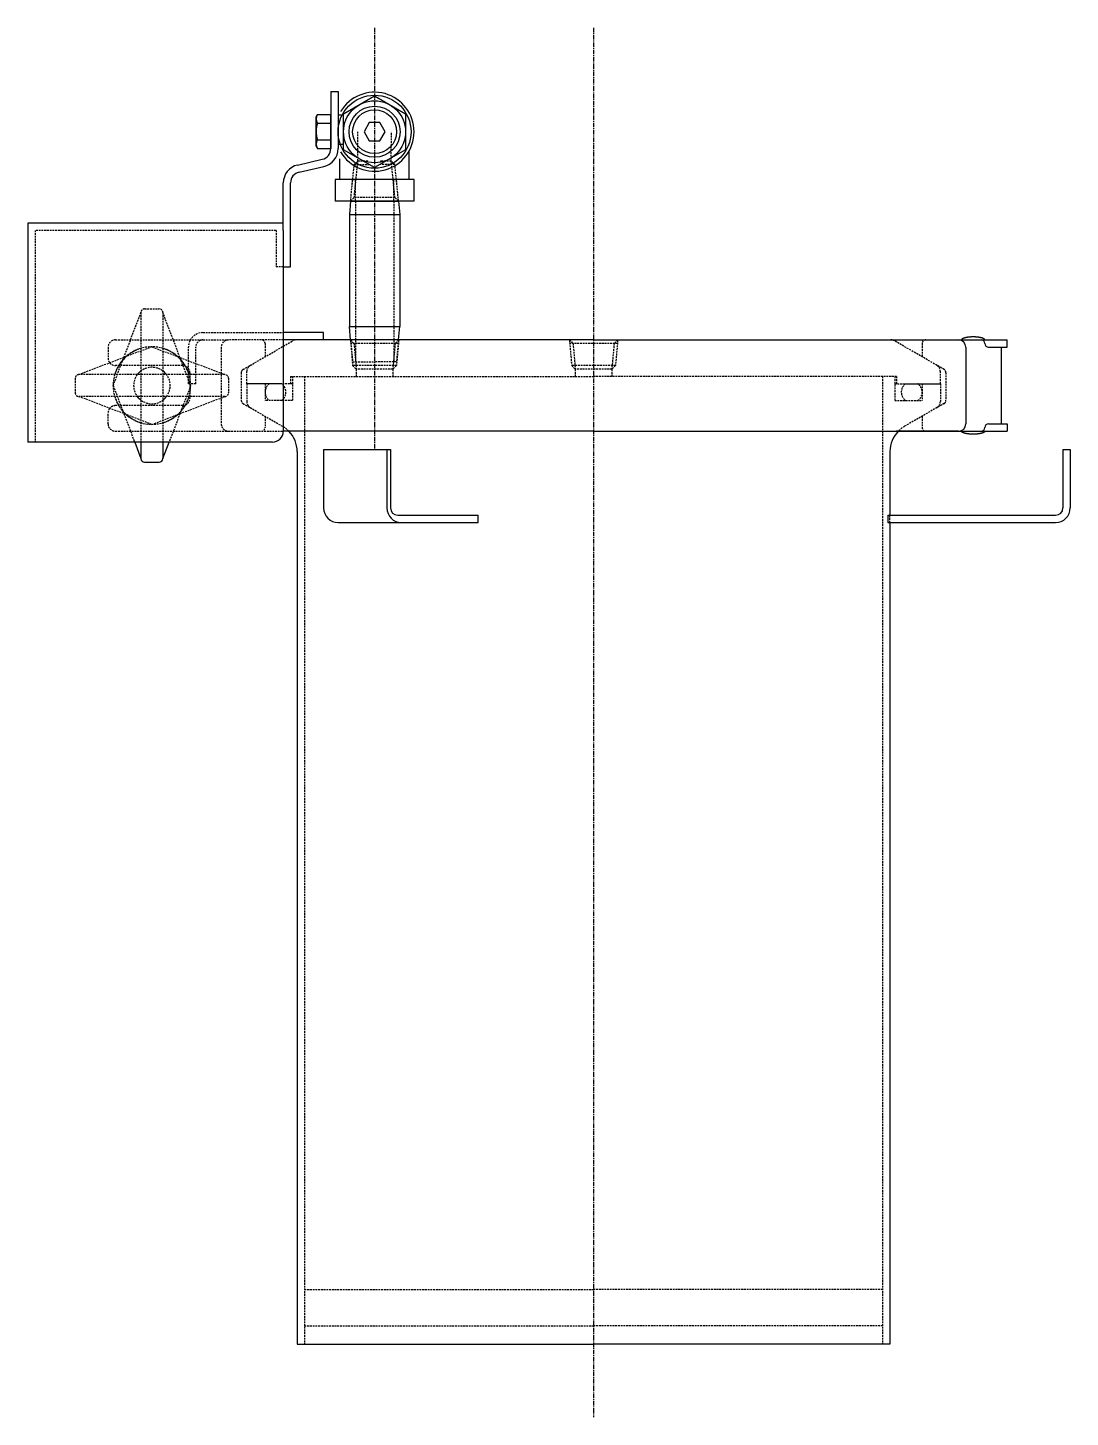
# Model space of a CAD drawing. Extents: x 249 to 897, y 18 to 818.
# Drawn here: x 611.5 to 897.1, y 132.5 to 513 of the extents above; entities that cross this region are included whole.
import ezdxf

# ---------------------------------------------------------------- set-up
doc = ezdxf.new("R2010")
doc.units = 0
doc.linetypes.add('CENTER', pattern=[2, 1.25, -0.25, 0.25, -0.25])
doc.linetypes.add('DASHED', pattern=[0.75, 0.5, -0.25])
doc.layers.get('0').update_dxf_attribs({"linetype": 'CONTINUOUS'})
doc.layers.add('CENTER', color=1, linetype='CENTER')

msp = doc.modelspace()

# ---------------------------------------------------------------- linework, layer by layer
at = {"color": 7, "linetype": 'CONTINUOUS'}
for p, q in [((694.5, 495.52), (694.5, 479.9)), ((694.5, 495.52), (696.5, 495.52)), ((696.5, 495.52), (696.5, 479.9)), ((690.5, 488.6), (690.85, 489.22)), ((690.5, 480.6), (690.5, 488.6)), ((690.85, 489.22), (694.5, 489.22)), ((694.5, 479.98), (694.5, 489.22)), ((696.5, 489.14), (698, 489.14)), ((690.85, 486.91), (694.5, 486.91)), ((690.5, 480.6), (690.85, 479.98)), ((690.85, 482.29), (694.5, 482.29)), ((690.85, 479.98), (694.5, 479.98)), ((696.5, 481.14), (698, 481.14)), ((685.37, 475.41), (692.17, 476.98)), ((697, 471.47), (697, 477.11)), ((716, 471.47), (716, 479.35)), ((685.82, 473.46), (692.62, 475.03)), ((681.5, 457.52), (681.5, 470.54)), ((683.5, 447.52), (683.5, 470.54)), ((695.68, 471.47), (695.68, 465.52)), ((717.33, 471.47), (695.68, 471.47)), ((700.5, 471.52), (712.5, 471.52)), ((717.32, 465.52), (717.33, 471.47)), ((717.32, 465.52), (695.68, 465.52)), ((699.94, 465.52), (699.6, 461.82)), ((699.94, 465.52), (713.06, 465.52)), ((713.06, 465.52), (713.4, 461.82)), ((699.6, 461.82), (713.4, 461.82)), ((699.6, 461.82), (699.6, 431.22)), ((713.4, 461.82), (713.4, 431.22)), ((611.5, 459.52), (611.5, 399.52)), ((681.5, 459.52), (611.5, 459.52)), ((681.5, 457.52), (681.5, 402.52)), ((681.5, 447.52), (683.5, 447.52)), ((699.94, 427.52), (699.6, 431.22)), ((699.6, 431.22), (713.4, 431.22)), ((713.06, 427.52), (713.4, 431.22)), ((692.5, 429.52), (681.5, 429.52)), ((766.5, 427.52), (681.5, 427.52)), ((692.5, 427.52), (692.5, 429.52)), ((766.5, 427.52), (847.97, 427.52)), ((847.97, 427.52), (857.5, 427.52)), ((857.5, 427.52), (866.5, 427.52)), ((866.5, 427.52), (872.7, 427.52)), ((872.7, 427.52), (879.79, 427.52)), ((873.7, 426.52), (873.7, 426.52)), ((879.79, 425.52), (879.79, 427.52)), ((868.5, 425.52), (868.5, 404.52)), ((874.7, 425.52), (878.18, 425.52)), ((878.18, 425.52), (878.18, 404.52)), ((878.18, 425.52), (879.79, 425.52)), ((873.7, 403.52), (873.7, 403.52)), ((874.7, 404.52), (878.18, 404.52)), ((878.18, 404.52), (879.79, 404.52)), ((879.79, 404.52), (879.79, 402.52)), ((678.5, 399.52), (611.5, 399.52)), ((640.79, 399.52), (642.5, 395.01)), ((642.5, 399.52), (642.5, 395.01)), ((648.5, 399.52), (648.5, 395.01)), ((648.5, 395.01), (650.22, 399.52)), ((766.5, 402.52), (681.5, 402.52)), ((766.5, 402.52), (866.5, 402.52)), ((857.5, 402.52), (849.38, 402.52)), ((866.5, 402.52), (857.5, 402.52)), ((866.5, 402.52), (876.18, 402.52)), ((876.18, 402.52), (879.79, 402.52)), ((685.3, 396.93), (685.3, 152.52)), ((692.55, 397.52), (692.55, 381.52)), ((692.55, 397.52), (710.87, 397.52)), ((709.87, 397.52), (709.87, 381.52)), ((710.87, 397.52), (710.87, 381.52)), ((847.7, 396.93), (847.7, 379.52)), ((895.08, 397.52), (895.08, 381.52)), ((895.08, 397.52), (897.08, 397.52)), ((897.08, 397.52), (897.08, 381.52)), ((643.5, 394.01), (647.5, 394.01)), ((696.55, 377.52), (734.87, 377.52)), ((712.87, 379.52), (734.87, 379.52)), ((734.87, 377.52), (734.87, 379.52)), ((847.08, 379.52), (847.08, 377.52)), ((847.08, 379.52), (893.08, 379.52)), ((847.08, 377.52), (893.08, 377.52)), ((847.7, 377.52), (847.7, 152.52)), ((685.3, 152.52), (766.5, 152.52)), ((847.7, 152.52), (766.5, 152.52))]:
    msp.add_line(p, q, dxfattribs=at)
at = {"color": 3, "linetype": 'DASHED'}
for p, q in [((701.94, 476.52), (701.95, 484.52)), ((711.09, 475.46), (711.1, 484.52)), ((700.92, 466.52), (701.94, 476.52)), ((700.94, 475.52), (701.94, 476.52)), ((701.94, 476.52), (704.95, 476.52)), ((711.09, 476.51), (708.07, 476.51)), ((712.07, 466.51), (711.09, 476.51)), ((712.08, 475.51), (711.09, 476.51)), ((699.92, 465.53), (700.94, 475.52)), ((700.94, 475.52), (704.95, 475.52)), ((712.08, 475.51), (708.07, 475.51)), ((713.07, 465.51), (712.08, 475.51)), ((699.94, 465.52), (700.5, 471.52)), ((701.25, 465.52), (701.25, 471.52)), ((711.75, 465.52), (711.75, 471.52)), ((713.06, 465.52), (712.5, 471.52)), ((699.92, 465.53), (700.92, 466.52)), ((712.07, 466.51), (700.92, 466.52)), ((701.25, 465.52), (701.25, 427.52)), ((711.75, 465.52), (711.75, 427.52)), ((713.07, 465.51), (712.07, 466.51)), ((613.5, 457.52), (613.5, 399.52)), ((679.5, 457.52), (613.5, 457.52)), ((679.5, 457.52), (679.5, 447.52)), ((681.5, 447.52), (679.5, 447.52)), ((634.88, 415.02), (642.5, 435.02)), ((642.5, 435.02), (642.5, 399.52)), ((643.5, 436.02), (647.5, 436.02)), ((648.5, 435.02), (648.5, 399.52)), ((656.12, 415.02), (648.5, 435.02)), ((635.5, 427.52), (666.5, 427.52)), ((659.5, 429.52), (681.5, 429.52)), ((675.5, 427.52), (666.5, 427.52)), ((670.47, 419.42), (684.03, 427.25)), ((681.5, 427.52), (675.5, 427.52)), ((676.5, 426.52), (676.5, 422.9)), ((699.87, 427.52), (700.5, 420.52)), ((699.87, 427.52), (700.87, 426.52)), ((699.88, 427.52), (700.5, 420.52)), ((699.88, 427.52), (700.88, 426.52)), ((699.94, 427.52), (700.5, 421.52)), ((713.04, 426.52), (699.96, 426.52)), ((713.04, 426.52), (699.96, 426.52)), ((700.87, 426.52), (701.5, 419.52)), ((700.88, 426.52), (701.5, 419.52)), ((701.25, 427.52), (701.25, 421.52)), ((712.13, 426.52), (711.5, 419.52)), ((712.13, 426.52), (711.5, 419.52)), ((711.75, 427.52), (711.75, 421.52)), ((713.13, 427.52), (712.13, 426.52)), ((713.13, 427.52), (712.13, 426.52)), ((713.13, 427.52), (712.5, 420.52)), ((713.13, 427.52), (712.5, 420.52)), ((713.06, 427.52), (712.5, 421.52)), ((759.87, 427.52), (760.5, 420.52)), ((759.87, 427.52), (760.87, 426.52)), ((759.88, 427.52), (760.5, 420.52)), ((759.88, 427.52), (760.88, 426.52)), ((773.04, 426.52), (759.96, 426.52)), ((773.04, 426.52), (759.96, 426.52)), ((760.87, 426.52), (761.5, 419.52)), ((760.88, 426.52), (761.5, 419.52)), ((772.13, 426.52), (771.5, 419.52)), ((772.13, 426.52), (771.5, 419.52)), ((773.13, 427.52), (772.13, 426.52)), ((773.13, 427.52), (772.13, 426.52)), ((773.13, 427.52), (772.5, 420.52)), ((773.13, 427.52), (772.5, 420.52)), ((862.54, 419.42), (848.97, 427.25)), ((856.5, 426.52), (856.5, 422.9)), ((645.5, 425.63), (625.5, 418.02)), ((633.5, 425.52), (633.5, 422.52)), ((645.5, 425.63), (665.5, 418.02)), ((655.5, 415.52), (655.5, 425.52)), ((657.5, 415.52), (657.5, 425.52)), ((664.5, 425.52), (664.5, 404.52)), ((664.5, 425.52), (664.5, 404.52)), ((653.89, 420.52), (635.5, 420.52)), ((669.97, 418.55), (669.97, 410.98)), ((671.5, 415.52), (671.5, 418.86)), ((700.5, 421.52), (706.5, 421.52)), ((700.5, 420.52), (701.5, 419.52)), ((712.5, 420.52), (700.5, 420.52)), ((700.5, 420.52), (701.5, 419.52)), ((712.5, 420.52), (700.5, 420.52)), ((701.5, 419.52), (701.5, 417.52)), ((711.5, 419.52), (701.5, 419.52)), ((701.5, 419.52), (701.5, 417.52)), ((711.5, 419.52), (701.5, 419.52)), ((712.5, 421.52), (706.5, 421.52)), ((712.5, 420.52), (711.5, 419.52)), ((712.5, 420.52), (711.5, 419.52)), ((711.5, 419.52), (711.5, 417.52)), ((711.5, 419.52), (711.5, 417.52)), ((760.5, 420.52), (761.5, 419.52)), ((772.5, 420.52), (760.5, 420.52)), ((760.5, 420.52), (761.5, 419.52)), ((772.5, 420.52), (760.5, 420.52)), ((761.5, 419.52), (761.5, 417.52)), ((771.5, 419.52), (761.5, 419.52)), ((761.5, 419.52), (761.5, 417.52)), ((771.5, 419.52), (761.5, 419.52)), ((772.5, 420.52), (771.5, 419.52)), ((772.5, 420.52), (771.5, 419.52)), ((771.5, 419.52), (771.5, 417.52)), ((771.5, 419.52), (771.5, 417.52)), ((861.5, 415.52), (861.5, 418.86)), ((863.04, 418.55), (863.04, 410.98)), ((624.5, 417.02), (624.5, 413.02)), ((665.5, 418.02), (625.5, 418.02)), ((634.88, 415.02), (640.79, 399.52)), ((656.12, 415.02), (650.22, 399.52)), ((657.5, 415.52), (655.5, 415.52)), ((655.89, 418.52), (655.89, 411.52)), ((666.5, 417.02), (666.5, 413.02)), ((671.5, 415.52), (671.5, 410.67)), ((680.5, 415.52), (671.5, 415.52)), ((684, 415.52), (671.5, 415.52)), ((676.5, 415.52), (676.5, 410.92)), ((683.5, 417.52), (683.5, 415.52)), ((683.5, 417.52), (766.5, 417.52)), ((684, 417.52), (684, 410.92)), ((687.3, 417.52), (687.3, 152.52)), ((849.5, 417.52), (766.5, 417.52)), ((845.7, 417.52), (845.7, 152.52)), ((849, 417.52), (849, 410.92)), ((849, 415.52), (861.5, 415.52)), ((849.5, 417.52), (849.5, 415.52)), ((852.5, 415.52), (861.5, 415.52)), ((856.5, 415.52), (856.5, 410.92)), ((861.5, 415.52), (861.5, 410.67)), ((645.5, 404.4), (625.5, 412.02)), ((665.5, 412.02), (625.5, 412.02)), ((645.5, 404.4), (665.5, 412.02)), ((684, 410.92), (676.5, 410.92)), ((849, 410.92), (856.5, 410.92)), ((633.5, 404.52), (633.5, 407.52)), ((653.89, 409.52), (635.5, 409.52)), ((670.47, 410.11), (681.3, 403.86)), ((862.54, 410.11), (851.7, 403.86)), ((676.5, 406.63), (676.5, 403.52)), ((856.5, 406.63), (856.5, 403.52)), ((635.5, 402.52), (666.5, 402.52)), ((666.5, 402.52), (675.5, 402.52)), ((675.5, 402.52), (681.5, 402.52)), ((847.7, 377.52), (847.7, 379.52)), ((687.3, 167.52), (766.5, 167.52)), ((845.7, 167.52), (766.5, 167.52)), ((687.3, 157.52), (766.5, 157.52)), ((845.7, 157.52), (766.5, 157.52))]:
    msp.add_line(p, q, dxfattribs=at)
at = {"color": 7, "linetype": 'CONTINUOUS'}
for points in [[(715, 479.61), (706.5, 474.7), (698, 479.61), (698, 489.42), (706.5, 494.33), (715, 489.42)], [(707.94, 482.02), (709.38, 484.52), (707.94, 487.02), (705.05, 487.02), (703.61, 484.52), (705.05, 482.02)]]:
    msp.add_lwpolyline(points, close=True, dxfattribs=at)
for points in [[(873.7, 427.52, 0), (873.7, 427.54, 0), (873.7, 427.56, 0), (873.69, 427.58, 0), (873.68, 427.6, 0), (873.68, 427.62, 0), (873.67, 427.64, 0), (873.65, 427.66, 0), (873.64, 427.68, 0), (873.62, 427.69, 0), (873.61, 427.71, 0), (873.59, 427.73, 0), (873.56, 427.75, 0), (873.54, 427.77, 0), (873.51, 427.79, 0), (873.49, 427.81, 0), (873.46, 427.83, 0), (873.43, 427.85, 0), (873.39, 427.86, 0), (873.36, 427.88, 0), (873.32, 427.9, 0), (873.28, 427.92, 0), (873.25, 427.94, 0), (873.2, 427.95, 0), (873.16, 427.97, 0), (873.12, 427.99, 0), (873.07, 428, 0), (873.02, 428.02, 0), (872.98, 428.03, 0), (872.92, 428.05, 0), (872.87, 428.06, 0), (872.82, 428.08, 0), (872.76, 428.09, 0), (872.71, 428.11, 0), (872.65, 428.12, 0), (872.59, 428.13, 0), (872.53, 428.15, 0), (872.47, 428.16, 0), (872.41, 428.17, 0), (872.34, 428.18, 0), (872.28, 428.19, 0), (872.21, 428.2, 0), (872.15, 428.22, 0), (872.08, 428.23, 0), (872.01, 428.24, 0), (871.94, 428.24, 0), (871.87, 428.25, 0), (871.8, 428.26, 0), (871.72, 428.27, 0), (871.65, 428.28, 0), (871.58, 428.28, 0), (871.5, 428.29, 0), (871.43, 428.3, 0), (871.35, 428.3, 0), (871.28, 428.31, 0), (871.2, 428.31, 0), (871.12, 428.32, 0), (871.05, 428.32, 0), (870.97, 428.32, 0), (870.89, 428.33, 0), (870.82, 428.33, 0), (870.74, 428.33, 0), (870.66, 428.33, 0), (870.58, 428.33, 0), (870.5, 428.33, 0), (870.42, 428.33, 0), (870.34, 428.33, 0), (870.26, 428.33, 0), (870.19, 428.33, 0), (870.11, 428.33, 0), (870.03, 428.32, 0), (869.95, 428.32, 0), (869.88, 428.32, 0), (869.8, 428.31, 0), (869.72, 428.31, 0), (869.65, 428.3, 0), (869.57, 428.3, 0), (869.5, 428.29, 0), (869.42, 428.28, 0), (869.35, 428.28, 0), (869.28, 428.27, 0), (869.2, 428.26, 0), (869.13, 428.25, 0), (869.06, 428.24, 0), (868.99, 428.24, 0), (868.92, 428.23, 0), (868.86, 428.22, 0), (868.79, 428.2, 0), (868.72, 428.19, 0), (868.66, 428.18, 0), (868.6, 428.17, 0), (868.53, 428.16, 0), (868.47, 428.15, 0), (868.41, 428.13, 0), (868.35, 428.12, 0), (868.29, 428.11, 0), (868.24, 428.09, 0), (868.18, 428.08, 0), (868.13, 428.06, 0), (868.08, 428.05, 0), (868.03, 428.03, 0), (867.98, 428.02, 0), (867.93, 428, 0), (867.88, 427.99, 0), (867.84, 427.97, 0), (867.8, 427.95, 0), (867.76, 427.94, 0), (867.72, 427.92, 0), (867.68, 427.9, 0), (867.64, 427.88, 0), (867.61, 427.86, 0), (867.58, 427.85, 0), (867.54, 427.83, 0), (867.51, 427.81, 0), (867.49, 427.79, 0), (867.46, 427.77, 0), (867.44, 427.75, 0), (867.42, 427.73, 0), (867.4, 427.71, 0), (867.38, 427.69, 0), (867.36, 427.68, 0), (867.35, 427.66, 0), (867.34, 427.64, 0), (867.33, 427.62, 0), (867.32, 427.6, 0), (867.31, 427.58, 0), (867.3, 427.56, 0), (867.3, 427.54, 0), (867.3, 427.52, 0)], [(873.7, 402.52, 0), (873.7, 402.5, 0), (873.7, 402.48, 0), (873.69, 402.46, 0), (873.68, 402.44, 0), (873.68, 402.42, 0), (873.67, 402.4, 0), (873.65, 402.38, 0), (873.64, 402.36, 0), (873.62, 402.34, 0), (873.61, 402.32, 0), (873.59, 402.3, 0), (873.56, 402.28, 0), (873.54, 402.26, 0), (873.51, 402.24, 0), (873.49, 402.22, 0), (873.46, 402.2, 0), (873.43, 402.19, 0), (873.39, 402.17, 0), (873.36, 402.15, 0), (873.32, 402.13, 0), (873.28, 402.12, 0), (873.25, 402.1, 0), (873.2, 402.08, 0), (873.16, 402.06, 0), (873.12, 402.05, 0), (873.07, 402.03, 0), (873.02, 402.01, 0), (872.98, 402, 0), (872.92, 401.98, 0), (872.87, 401.97, 0), (872.82, 401.95, 0), (872.76, 401.94, 0), (872.71, 401.93, 0), (872.65, 401.91, 0), (872.59, 401.9, 0), (872.53, 401.89, 0), (872.47, 401.87, 0), (872.41, 401.86, 0), (872.34, 401.85, 0), (872.28, 401.84, 0), (872.21, 401.83, 0), (872.15, 401.82, 0), (872.08, 401.81, 0), (872.01, 401.8, 0), (871.94, 401.79, 0), (871.87, 401.78, 0), (871.8, 401.77, 0), (871.72, 401.76, 0), (871.65, 401.76, 0), (871.58, 401.75, 0), (871.5, 401.74, 0), (871.43, 401.74, 0), (871.35, 401.73, 0), (871.28, 401.73, 0), (871.2, 401.72, 0), (871.12, 401.72, 0), (871.05, 401.71, 0), (870.97, 401.71, 0), (870.89, 401.71, 0), (870.82, 401.7, 0), (870.74, 401.7, 0), (870.66, 401.7, 0), (870.58, 401.7, 0), (870.5, 401.7, 0), (870.42, 401.7, 0), (870.34, 401.7, 0), (870.26, 401.7, 0), (870.19, 401.7, 0), (870.11, 401.71, 0), (870.03, 401.71, 0), (869.95, 401.71, 0), (869.88, 401.72, 0), (869.8, 401.72, 0), (869.72, 401.73, 0), (869.65, 401.73, 0), (869.57, 401.74, 0), (869.5, 401.74, 0), (869.42, 401.75, 0), (869.35, 401.76, 0), (869.28, 401.76, 0), (869.2, 401.77, 0), (869.13, 401.78, 0), (869.06, 401.79, 0), (868.99, 401.8, 0), (868.92, 401.81, 0), (868.86, 401.82, 0), (868.79, 401.83, 0), (868.72, 401.84, 0), (868.66, 401.85, 0), (868.6, 401.86, 0), (868.53, 401.87, 0), (868.47, 401.89, 0), (868.41, 401.9, 0), (868.35, 401.91, 0), (868.29, 401.93, 0), (868.24, 401.94, 0), (868.18, 401.95, 0), (868.13, 401.97, 0), (868.08, 401.98, 0), (868.03, 402, 0), (867.98, 402.01, 0), (867.93, 402.03, 0), (867.88, 402.05, 0), (867.84, 402.06, 0), (867.8, 402.08, 0), (867.76, 402.1, 0), (867.72, 402.12, 0), (867.68, 402.13, 0), (867.64, 402.15, 0), (867.61, 402.17, 0), (867.58, 402.19, 0), (867.54, 402.2, 0), (867.51, 402.22, 0), (867.49, 402.24, 0), (867.46, 402.26, 0), (867.44, 402.28, 0), (867.42, 402.3, 0), (867.4, 402.32, 0), (867.38, 402.34, 0), (867.36, 402.36, 0), (867.35, 402.38, 0), (867.34, 402.4, 0), (867.33, 402.42, 0), (867.32, 402.44, 0), (867.31, 402.46, 0), (867.3, 402.48, 0), (867.3, 402.5, 0), (867.3, 402.52, 0)]]:
    msp.add_polyline3d(points, dxfattribs=at)
for radius in [10, 8.5, 7, 6]:
    msp.add_circle((706.5, 484.52), radius, dxfattribs=at)
for centre, radius, start, end in [((706.5, 484.52), 10.82, 210.7977, 149.2023), ((692.54, 488.06), 2.04, 145.6158, 214.3842), ((698.14, 484.6), 7.64, 162.412, 197.588), ((692.54, 481.13), 2.04, 145.6158, 214.3842), ((691.5, 479.9), 3, 282.9946, 0), ((691.5, 479.9), 5, 282.9946, 0), ((686.5, 470.54), 5, 102.9946, 180), ((686.5, 470.54), 3, 102.9946, 180), ((866.5, 425.52), 2, 0, 90), ((872.7, 426.52), 1, 0, 90), ((874.7, 426.52), 1, 180, 270), ((866.5, 404.52), 2, 270, 0), ((872.7, 403.52), 1, 270, 0), ((874.7, 403.52), 1, 90, 180), ((678.5, 402.52), 3, 270, 0), ((677.3, 396.93), 8, 0, 44.2891), ((855.7, 396.93), 8, 135.7109, 180), ((643.5, 395.01), 1, 180, 270), ((647.5, 395.01), 1, 270, 0), ((696.55, 381.52), 4, 180, 270), ((713.87, 381.52), 4, 180, 270), ((712.87, 381.52), 2, 180, 270), ((893.08, 381.52), 4, 270, 0), ((893.08, 381.52), 2, 270, 0)]:
    msp.add_arc(centre, radius, start, end, dxfattribs=at)
at = {"color": 3, "linetype": 'DASHED'}
for centre, radius, start, end in [((643.5, 435.02), 1, 90, 180), ((647.5, 435.02), 1, 0, 90), ((635.5, 425.52), 2, 90, 180), ((659.5, 425.52), 4, 90, 180), ((659.5, 425.52), 2, 90, 180), ((666.5, 425.52), 2, 90, 180), ((666.5, 425.52), 2, 90, 180), ((675.5, 426.52), 1, 0, 90), ((685.03, 425.52), 2, 90, 120), ((847.97, 425.52), 2, 60, 90), ((857.5, 426.52), 1, 90, 180), ((635.5, 422.52), 2, 180, 219.6628), ((645.5, 415.02), 10.62, 106.4112, 253.5888), ((645.5, 415.02), 10.62, 16.4112, 163.5888), ((645.5, 415.02), 10.62, 286.4112, 73.5888), ((635.5, 422.52), 2, 219.6628, 270), ((645.5, 415.02), 5, 126.8699, 233.1301), ((645.5, 415.02), 5, 36.8699, 143.1301), ((645.5, 415.02), 5, 306.8699, 53.1301), ((653.89, 418.52), 2, 0, 90), ((670.97, 418.55), 1, 120, 180), ((673.5, 418.86), 2, 120, 180), ((859.5, 418.86), 2, 0, 60), ((862.04, 418.55), 1, 0, 60), ((625.5, 417.02), 1, 90, 180), ((665.5, 417.02), 1, 0, 90), ((679.35, 413.22), 2.85, 126.1944, 233.8056), ((679.35, 413.22), 2.85, 306.1944, 53.8056), ((853.65, 413.22), 2.85, 126.1944, 233.8056), ((853.65, 413.22), 2.85, 306.1944, 53.8056), ((625.5, 413.02), 1, 180, 270), ((645.5, 415.02), 10.62, 196.4112, 343.5888), ((645.5, 415.02), 5, 216.8699, 323.1301), ((653.89, 411.52), 2, 270, 0), ((665.5, 413.02), 1, 270, 0), ((670.97, 410.98), 1, 180, 240), ((862.04, 410.98), 1, 300, 0), ((635.5, 407.52), 2, 140.3372, 180), ((635.5, 407.52), 2, 90, 140.3372), ((673.5, 410.67), 2, 180, 240), ((859.5, 410.67), 2, 300, 0), ((635.5, 404.52), 2, 180, 270), ((666.5, 404.52), 2, 180, 270), ((666.5, 404.52), 2, 180, 270), ((675.5, 403.52), 1, 270, 0), ((677.3, 396.93), 8, 44.2891, 60), ((855.7, 396.93), 8, 120, 135.7109), ((857.5, 403.52), 1, 180, 270)]:
    msp.add_arc(centre, radius, start, end, dxfattribs=at)
at = {"layer": 'CENTER', "color": 1, "linetype": 'CENTER'}
for p, q in [((706.5, 512.99), (706.5, 397.62)), ((766.5, 512.99), (766.5, 132.52))]:
    msp.add_line(p, q, dxfattribs=at)

doc.saveas('drawing.dxf')
